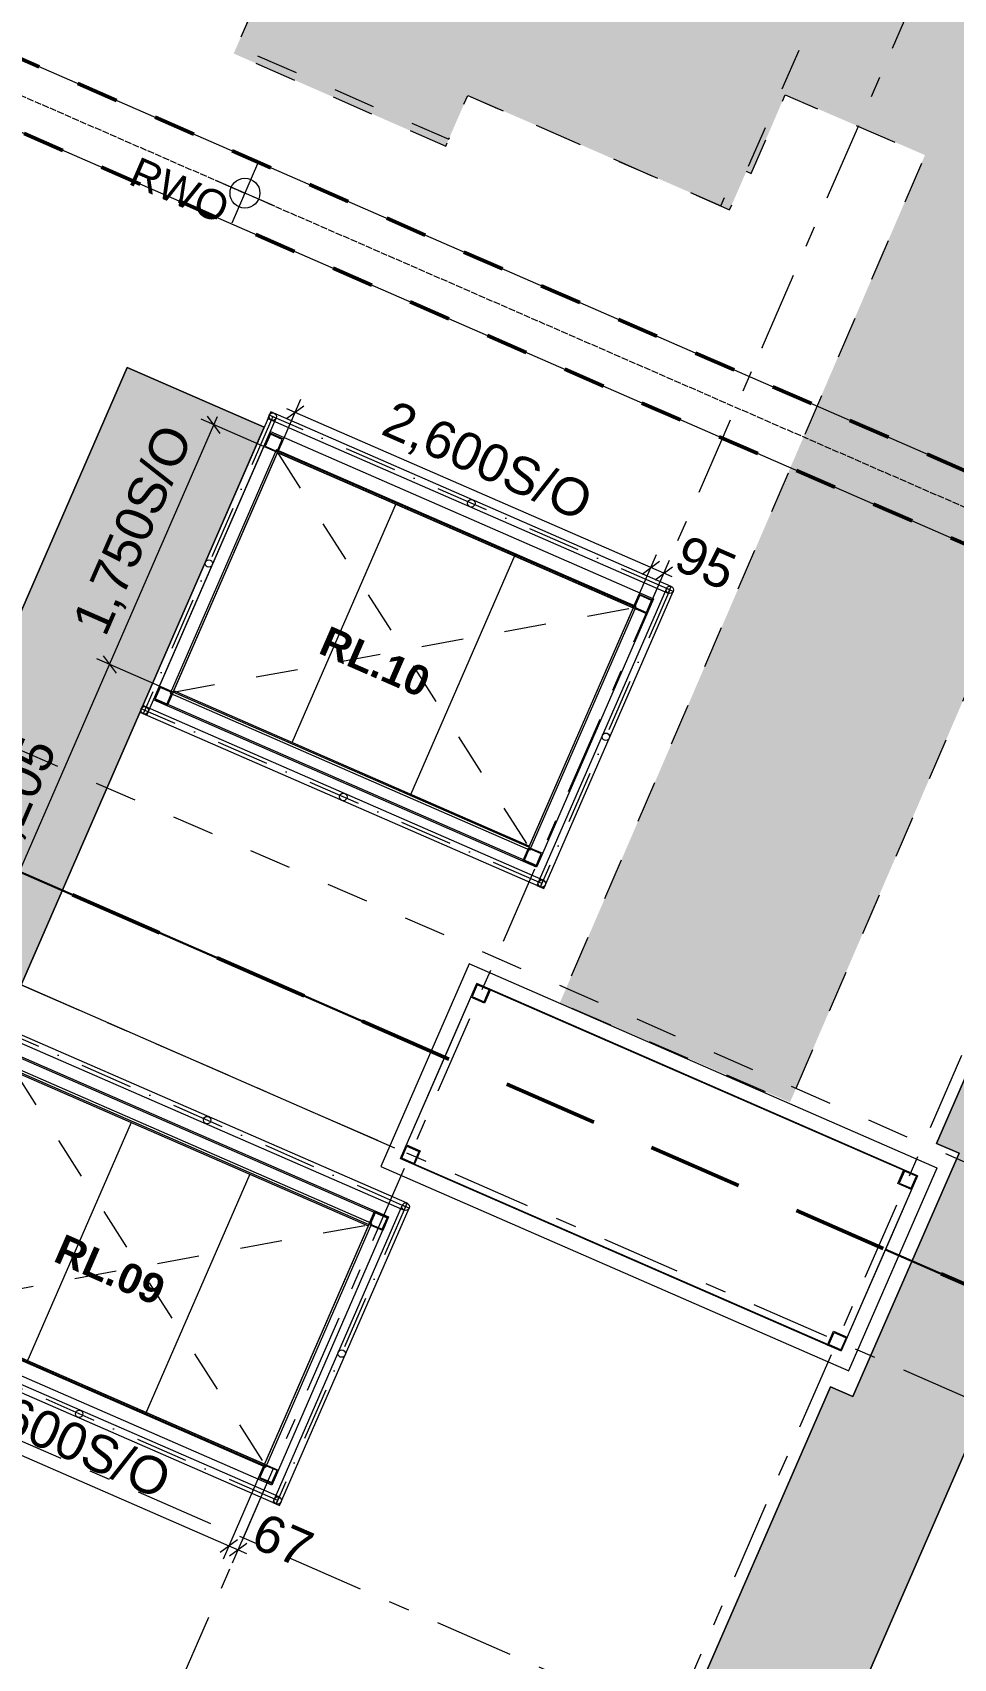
# Model space of a CAD drawing. Header units: millimetres. Extents: x -50172 to 145343, y -110728 to 25069.
# Drawn here: x 9654 to 15826, y -42306 to -31418 of the extents above; entities that cross this region are included whole.
import ezdxf
from ezdxf.enums import TextEntityAlignment as Align

# ---------------------------------------------------------------- set-up
doc = ezdxf.new("R2010")
doc.units = ezdxf.units.MM
doc.header["$MEASUREMENT"] = 0
for name, pattern in [('Dashed', [564.444447, 282.222223, -282.222223]), ('Dot & Dashed', [670.277762, 352.777767, -176.388884, 0, -141.111112]), ('Double Dashed', [1093.611073, 529.166651, -211.666656, 141.111112, -211.666656]), ('Hidden Line', [55, 45, -10]), ('Long Dashed', [1058.333302, 634.99999, -423.333311])]:
    doc.linetypes.add(name, pattern=pattern)
for name, color, linetype, lineweight in [('A-15-MG_Structural_Grid_Phase_2_Pen_No__173', 1, 'Continuous', 18), ('A-20-M_Roof_Accessory_Pen_No__1', 7, 'Continuous', 13), ('A-20-M_Roof_Accessory_Pen_No__150', 7, 'Continuous', 0), ('A-25-M_Wall_Ext_Pen_No__16', 7, 'Continuous', 20), ('A-25-M_Wall_Int_Pen_No__87', 8, 'Continuous', 20), ('A-95-MC_Marker_Section_P2.Marker_Pen_No__1', 7, 'Continuous', 13), ('COLUMN.IFC Import_Pen_No__2', 8, 'Continuous', 15), ('New_A-20-M_Floor_Slab_Pen_No__87', 8, 'Continuous', 20), ('New_A-20-M_Roof_Accessory_Pen_No__1', 7, 'Continuous', 13), ('New_A-20-M_Roof_Accessory_Pen_No__150', 7, 'Continuous', 0), ('New_A-20-M_Roof_Accessory_Pen_No__156', 5, 'Continuous', 50), ('New_A-20-M_Roof_Accessory_Pen_No__176', 1, 'Continuous', 50), ('New_A-20-M_Roof_Pen_No__92', 8, 'Continuous', 13), ('New_A-95-D_1_100_Pen_No__1', 7, 'Continuous', 13), ('New_A-95-P_Drawing_Pen_No__1', 7, 'Continuous', 13), ('New_A-95-P_Text_1_50_GA_Pen_No__1', 7, 'Continuous', 13), ('New_A-95-P_Text_1_50_GA_Pen_No__86', 8, 'Continuous', 20)]:
    doc.layers.add(name, color=color, linetype=linetype, lineweight=lineweight)
for name, color, linetype in [('A-25-M_Wall_Ext', 7, 'Continuous'), ('A-25-M_Wall_Int', 7, 'Continuous'), ('A-95-MC_Marker_Section_P2.Marker', 7, 'Continuous'), ('COLUMN.IFC Import', 7, 'Continuous'), ('New_A-15-MG_Structural_Grid_Phase_2', 7, 'Continuous'), ('New_A-20-M_Floor_Slab', 7, 'Continuous'), ('New_A-20-M_Roof', 7, 'Continuous'), ('New_A-95-D_1_100', 7, 'Continuous')]:
    doc.layers.add(name, color=color, linetype=linetype)
for name, color, linetype, lineweight, true_color in [('A-25-M_Wall_Ext_Pen_No__64', 7, 'Continuous', 20, 0x606060), ('New_A-15-MG_Structural_Grid_Phase_2_Pen_No__222', 7, 'Continuous', 13, 0x65af33), ('New_A-20-M_Roof_Accessory_Pen_No__61', 7, 'Continuous', 20, 0x6a6a6a), ('New_A-95-P_Drawing_Pen_No__142', 7, 'Continuous', 0, 0xeeeeee), ('New_A-95-P_Drawing_Pen_No__210', 7, 'Continuous', 13, 0xbae3f7)]:
    doc.layers.add(name, color=color, linetype=linetype, lineweight=lineweight, true_color=true_color)
doc.styles.add('GENERATED_STYLE_2', font='')
doc.styles.add('GENERATED_STYLE_3', font='')
doc.styles.add('GENERATED_STYLE_4', font='')
doc.styles.get('GENERATED_STYLE_2').set_extended_font_data('Swis721 BT', bold=True)
doc.styles.get('GENERATED_STYLE_3').set_extended_font_data('Arial')
doc.styles.get('GENERATED_STYLE_4').set_extended_font_data('Swis721 BT')
doc.dimstyles.new('GENERATED_STYLE__1', dxfattribs={"dimtxt": 250, "dimasz": 95, "dimexe": 0.18, "dimexo": 50, "dimgap": 0.09, "dimtad": 1, "dimdec": 0, "dimzin": 0, "dimdsep": 46, "dimtxsty": 'GENERATED_STYLE_3', "dimblk": 'ARROWHEAD_2', "dimblk1": 'ARROWHEAD_2', "dimblk2": 'ARROWHEAD_2', "dimcen": 0.09, "dimclrd": 7, "dimclre": 7, "dimclrt": 7, "dimadec": 0, "dimazin": 0, "dimtfac": 1, "dimtdec": 4, "dimtmove": 0, "dimatfit": 3, "dimfxl": 1, "dimtolj": 1, "dimtzin": 0, "dimarcsym": 0})
doc.dimstyles.new('GENERATED_STYLE__2', dxfattribs={"dimtxt": 250, "dimasz": 95, "dimexe": 0.18, "dimexo": 50, "dimgap": 0.09, "dimtad": 1, "dimdec": 0, "dimzin": 0, "dimdsep": 46, "dimtxsty": 'GENERATED_STYLE_3', "dimblk": 'ARROWHEAD_2', "dimblk1": 'ARROWHEAD_2', "dimblk2": 'ARROWHEAD_2', "dimcen": 0.09, "dimclrd": 7, "dimclre": 7, "dimclrt": 7, "dimadec": 0, "dimazin": 0, "dimtfac": 1, "dimtdec": 4, "dimtmove": 2, "dimatfit": 3, "dimfxl": 1, "dimtolj": 1, "dimtzin": 0, "dimarcsym": 0})

# ---------------------------------------------------------------- blocks, each defined once
blk = doc.blocks.new('Skylight Flat Panel 19[2]_1')
at = {"layer": 'New_A-20-M_Roof', "linetype": 'Continuous', "lineweight": 0, "flags": 128}
for points in [[(8691, -40027), (9470, -38239)], [(9470, -38239), (9474, -38230)], [(9470, -38239), (12037, -39358)], [(9474, -38230), (12041, -39349)], [(8823, -39975), (9522, -38371)], [(9522, -38371), (11905, -39410)], [(10317, -38717), (9617, -40321)], [(11111, -39064), (10412, -40668)], [(11905, -39410), (11206, -41014)], [(12037, -39358), (11258, -41146)], [(12037, -39358), (12041, -39349)], [(11258, -41146), (8691, -40027)], [(11206, -41014), (8823, -39975)], [(8827, -39966), (11210, -41005)]]:
    blk.add_lwpolyline(points, dxfattribs=at)
blk = doc.blocks.new('Roof_1_1', base_point=(-23076, -22803))
at = {"layer": 'New_A-20-M_Roof_Pen_No__92', "linetype": 'Continuous', "flags": 128}
for points in [[(-23076, -22801), (12417, -38278)], [(12417, -38280), (-23076, -22803)], [(-23076, -22803), (12417, -38280)], [(12418, -38277), (-23075, -22801)], [(12120, -38959), (12417, -38280)], [(12418, -38277), (12417, -38278), (12417, -38280)], [(15074, -40247), (12120, -38959)], [(12120, -38959), (15074, -40247)], [(12121, -38957), (15074, -40245)], [(15075, -40245), (12121, -38957)], [(15370, -39568), (15074, -40247)], [(15371, -39565), (15371, -39566), (15370, -39568)], [(18046, -40734), (15370, -39568)], [(15370, -39568), (18046, -40734)], [(18047, -40732), (15371, -39565)], [(15371, -39566), (18047, -40733)]]:
    blk.add_lwpolyline(points, dxfattribs=at)
at = {"layer": 'New_A-20-M_Roof', "linetype": 'Continuous', "lineweight": 0}
blk.add_blockref('Skylight Flat Panel 19[2]_1', (0, 0), dxfattribs=at)
blk = doc.blocks.new('Skylight Flat Panel 19[6]_1')
at = {"layer": 'New_A-20-M_Roof', "linetype": 'Continuous', "lineweight": 0, "flags": 128}
for points in [[(10469, -35877), (11249, -34090)], [(11249, -34090), (13815, -35209)], [(10601, -35826), (11300, -34222)], [(13680, -35270), (11296, -34231)], [(11300, -34222), (13684, -35261)], [(11395, -36172), (12095, -34568)], [(12190, -36519), (12889, -34915)], [(13684, -35261), (12984, -36865)], [(13815, -35209), (13036, -36997)], [(10469, -35877), (10465, -35887)], [(13032, -37006), (10465, -35887)], [(13036, -36997), (10469, -35877)], [(12984, -36865), (10601, -35826)], [(13036, -36997), (13032, -37006)]]:
    blk.add_lwpolyline(points, dxfattribs=at)
blk = doc.blocks.new('Roof_2_1', base_point=(-19442, -19430))
at = {"layer": 'New_A-20-M_Roof_Pen_No__92', "linetype": 'Continuous', "flags": 128}
for points in [[(19862, -36569), (-19442, -19430)], [(-23077, -22805), (12416, -38282)], [(12416, -38282), (-23077, -22805)], [(12417, -38280), (-23076, -22803)], [(-23076, -22803), (12417, -38280)], [(12417, -38280), (12632, -37786)], [(12631, -37788), (15584, -39076)], [(15584, -39076), (12631, -37788)], [(15585, -39074), (12632, -37786)], [(12632, -37786), (15585, -39074)], [(12416, -38282), (12416, -38282), (12417, -38280)], [(15585, -39074), (15370, -39568)], [(15369, -39570), (15369, -39569), (15370, -39568)], [(18045, -40736), (15369, -39569)], [(15369, -39570), (18045, -40737)], [(18046, -40734), (15370, -39568)], [(15370, -39568), (18046, -40734)]]:
    blk.add_lwpolyline(points, dxfattribs=at)
at = {"layer": 'New_A-20-M_Roof', "linetype": 'Continuous', "lineweight": 0}
blk.add_blockref('Skylight Flat Panel 19[6]_1', (0, 0), dxfattribs=at)
blk = doc.blocks.new('Roof_3_1', base_point=(-9378, -10065))
at = {"layer": 'New_A-20-M_Roof_Pen_No__92', "linetype": 'Continuous', "flags": 128}
blk.add_lwpolyline([(20042, -36157), (-19083, -19096)], dxfattribs=at)
blk = doc.blocks.new('Wall_50_1', base_point=(15074, -40247))
at = {"layer": 'New_A-20-M_Floor_Slab_Pen_No__87', "linetype": 'Continuous', "flags": 128}
for points in [[(15074, -40247), (12120, -38959)], [(11989, -39011), (15125, -40379)]]:
    blk.add_lwpolyline(points, dxfattribs=at)
blk = doc.blocks.new('Wall_51_1', base_point=(12120, -38959))
at = {"layer": 'New_A-20-M_Floor_Slab_Pen_No__87', "linetype": 'Continuous', "flags": 128}
for points in [[(12580, -37654), (11989, -39011)], [(12120, -38959), (12632, -37786)]]:
    blk.add_lwpolyline(points, dxfattribs=at)
blk = doc.blocks.new('Wall_52_1', base_point=(15585, -39074))
at = {"layer": 'New_A-20-M_Floor_Slab_Pen_No__87', "linetype": 'Continuous', "flags": 128}
for points in [[(15585, -39074), (15074, -40247)], [(15125, -40379), (15717, -39022)]]:
    blk.add_lwpolyline(points, dxfattribs=at)
blk = doc.blocks.new('Wall_53_1', base_point=(12632, -37786))
at = {"layer": 'New_A-20-M_Floor_Slab_Pen_No__87', "linetype": 'Continuous', "flags": 128}
for points in [[(15717, -39022), (12580, -37654)], [(12632, -37786), (15585, -39074)]]:
    blk.add_lwpolyline(points, dxfattribs=at)
blk = doc.blocks.new('Wall_78_1', base_point=(8807, -39973))
at = {"layer": 'A-25-M_Wall_Int_Pen_No__87', "linetype": 'Continuous', "flags": 128}
for points in [[(8807, -39973), (11218, -41025)], [(11210, -41005), (8827, -39966)]]:
    blk.add_lwpolyline(points, dxfattribs=at)
blk = doc.blocks.new('Wall_79_1', base_point=(11218, -41025))
at = {"layer": 'A-25-M_Wall_Int_Pen_No__87', "linetype": 'Continuous', "flags": 128}
for points in [[(11909, -39401), (11210, -41005)], [(11218, -41025), (11929, -39393)]]:
    blk.add_lwpolyline(points, dxfattribs=at)
blk = doc.blocks.new('Wall_80_1', base_point=(11929, -39393))
at = {"layer": 'A-25-M_Wall_Int_Pen_No__87', "linetype": 'Continuous', "flags": 128}
for points in [[(11929, -39393), (9518, -38342)], [(9526, -38362), (11909, -39401)]]:
    blk.add_lwpolyline(points, dxfattribs=at)
blk = doc.blocks.new('Wall_82_1', base_point=(10577, -35843))
at = {"layer": 'A-25-M_Wall_Int_Pen_No__87', "linetype": 'Continuous', "flags": 128}
for points in [[(10577, -35843), (12988, -36894)], [(12980, -36874), (10597, -35835)]]:
    blk.add_lwpolyline(points, dxfattribs=at)
blk = doc.blocks.new('Wall_83_1', base_point=(12988, -36894))
at = {"layer": 'A-25-M_Wall_Int_Pen_No__87', "linetype": 'Continuous', "flags": 128}
for points in [[(13680, -35270), (12980, -36874)], [(12988, -36894), (13699, -35262)]]:
    blk.add_lwpolyline(points, dxfattribs=at)
blk = doc.blocks.new('Wall_84_1', base_point=(13699, -35262))
at = {"layer": 'A-25-M_Wall_Int_Pen_No__87', "linetype": 'Continuous', "flags": 128}
for points in [[(13699, -35262), (11289, -34211)], [(11296, -34231), (13680, -35270)]]:
    blk.add_lwpolyline(points, dxfattribs=at)
blk = doc.blocks.new('Wall_85_1', base_point=(11289, -34211))
at = {"layer": 'A-25-M_Wall_Int_Pen_No__87', "linetype": 'Continuous', "flags": 128}
for points in [[(11289, -34211), (10577, -35843)], [(10597, -35835), (11296, -34231)]]:
    blk.add_lwpolyline(points, dxfattribs=at)
blk = doc.blocks.new('Railing Horizontal 19_12')
at = {"layer": 'A-25-M_Wall_Ext_Pen_No__16', "linetype": 'Dot & Dashed'}
blk.add_line((0, 0), (2928, 0), dxfattribs=at)
at = {"layer": 'A-25-M_Wall_Ext_Pen_No__64', "linetype": 'Continuous'}
for p, q in [((0, 25), (0, -25)), ((2928, 25), (0, 25)), ((2928, -25), (2928, 25)), ((0, -25), (2928, -25))]:
    blk.add_line(p, q, dxfattribs=at)
for centre in [(0, 0), (1451, 0), (2903, 0)]:
    blk.add_circle(centre, 25, dxfattribs=at)
blk = doc.blocks.new('Railing Horizontal 19_13')
at = {"layer": 'A-25-M_Wall_Ext_Pen_No__16', "linetype": 'Dot & Dashed'}
blk.add_line((0, 0), (2171, 0), dxfattribs=at)
at = {"layer": 'A-25-M_Wall_Ext_Pen_No__64', "linetype": 'Continuous'}
for p, q in [((0, 25), (0, -25)), ((2171, 25), (0, 25)), ((2171, -25), (2171, 25)), ((0, -25), (2171, -25))]:
    blk.add_line(p, q, dxfattribs=at)
for centre in [(0, 0), (1073, 0), (2146, 0)]:
    blk.add_circle(centre, 25, dxfattribs=at)
blk = doc.blocks.new('Column 55')
at = {"layer": 'COLUMN.IFC Import_Pen_No__2', "linetype": 'Continuous'}
for p, q in [((-50, -50), (-50, 50)), ((-50, 50), (50, 50)), ((43.7, 43.7), (-43.7, 43.7)), ((-43.7, 43.7), (-43.7, -43.7)), ((43.7, -43.7), (43.7, 43.7)), ((50, 50), (50, -50)), ((50, -50), (-50, -50)), ((-43.7, -43.7), (43.7, -43.7))]:
    blk.add_line(p, q, dxfattribs=at)
blk = doc.blocks.new('Discrete Accessory 385')
at = {"layer": 'COLUMN.IFC Import_Pen_No__2', "linetype": 'Continuous'}
for p, q in [((-50, -50), (-50, 50)), ((-50, 50), (50, 50)), ((43.7, 43.7), (-43.7, 43.7)), ((-43.7, 43.7), (-43.7, -43.7)), ((43.7, -43.7), (43.7, 43.7)), ((50, 50), (50, -50)), ((50, -50), (-50, -50)), ((-43.7, -43.7), (43.7, -43.7))]:
    blk.add_line(p, q, dxfattribs=at)
blk = doc.blocks.new('Discrete Accessory 389')
at = {"layer": 'COLUMN.IFC Import_Pen_No__2', "linetype": 'Continuous'}
for p, q in [((-50, -50), (-50, 50)), ((-50, 50), (50, 50)), ((43.7, 43.7), (-43.7, 43.7)), ((-43.7, 43.7), (-43.7, -43.7)), ((43.7, -43.7), (43.7, 43.7)), ((50, 50), (50, -50)), ((50, -50), (-50, -50)), ((-43.7, -43.7), (43.7, -43.7))]:
    blk.add_line(p, q, dxfattribs=at)
blk = doc.blocks.new('Column 56')
at = {"layer": 'COLUMN.IFC Import_Pen_No__2', "linetype": 'Continuous'}
for p, q in [((-50, -50), (-50, 50)), ((-50, 50), (50, 50)), ((43.7, 43.7), (-43.7, 43.7)), ((-43.7, 43.7), (-43.7, -43.7)), ((43.7, -43.7), (43.7, 43.7)), ((50, 50), (50, -50)), ((50, -50), (-50, -50)), ((-43.7, -43.7), (43.7, -43.7))]:
    blk.add_line(p, q, dxfattribs=at)
blk = doc.blocks.new('Column 58')
at = {"layer": 'COLUMN.IFC Import_Pen_No__2', "linetype": 'Continuous'}
for p, q in [((-50, -50), (-50, 50)), ((-50, 50), (50, 50)), ((43.7, 43.7), (-43.7, 43.7)), ((-43.7, 43.7), (-43.7, -43.7)), ((43.7, -43.7), (43.7, 43.7)), ((50, 50), (50, -50)), ((50, -50), (-50, -50)), ((-43.7, -43.7), (43.7, -43.7))]:
    blk.add_line(p, q, dxfattribs=at)
blk = doc.blocks.new('Discrete Accessory 395')
at = {"layer": 'COLUMN.IFC Import_Pen_No__2', "linetype": 'Continuous'}
for p, q in [((-50, -50), (-50, 50)), ((-50, 50), (50, 50)), ((43.7, 43.7), (-43.7, 43.7)), ((-43.7, 43.7), (-43.7, -43.7)), ((43.7, -43.7), (43.7, 43.7)), ((50, 50), (50, -50)), ((50, -50), (-50, -50)), ((-43.7, -43.7), (43.7, -43.7))]:
    blk.add_line(p, q, dxfattribs=at)
blk = doc.blocks.new('Column 59')
at = {"layer": 'COLUMN.IFC Import_Pen_No__2', "linetype": 'Continuous'}
for p, q in [((-50, -50), (-50, 50)), ((-50, 50), (50, 50)), ((43.7, 43.7), (-43.7, 43.7)), ((-43.7, 43.7), (-43.7, -43.7)), ((43.7, -43.7), (43.7, 43.7)), ((50, 50), (50, -50)), ((50, -50), (-50, -50)), ((-43.7, -43.7), (43.7, -43.7))]:
    blk.add_line(p, q, dxfattribs=at)
blk = doc.blocks.new('Column 60')
at = {"layer": 'COLUMN.IFC Import_Pen_No__2', "linetype": 'Continuous'}
for p, q in [((-50, -50), (-50, 50)), ((-50, 50), (50, 50)), ((-43.7, -43.7), (-43.7, 43.7)), ((-43.7, 43.7), (43.7, 43.7)), ((43.7, 43.7), (43.7, -43.7)), ((50, 50), (50, -50)), ((50, -50), (-50, -50)), ((43.7, -43.7), (-43.7, -43.7))]:
    blk.add_line(p, q, dxfattribs=at)
blk = doc.blocks.new('Column 61')
at = {"layer": 'COLUMN.IFC Import_Pen_No__2', "linetype": 'Continuous'}
for p, q in [((-50, -50), (-50, 50)), ((-50, 50), (50, 50)), ((-43.7, -43.7), (-43.7, 43.7)), ((-43.7, 43.7), (43.7, 43.7)), ((43.7, 43.7), (43.7, -43.7)), ((50, 50), (50, -50)), ((50, -50), (-50, -50)), ((43.7, -43.7), (-43.7, -43.7))]:
    blk.add_line(p, q, dxfattribs=at)
blk = doc.blocks.new('Column 62')
at = {"layer": 'COLUMN.IFC Import_Pen_No__2', "linetype": 'Continuous'}
for p, q in [((-50, -50), (-50, 50)), ((-50, 50), (50, 50)), ((43.7, 43.7), (-43.7, 43.7)), ((-43.7, 43.7), (-43.7, -43.7)), ((43.7, -43.7), (43.7, 43.7)), ((50, 50), (50, -50)), ((50, -50), (-50, -50)), ((-43.7, -43.7), (43.7, -43.7))]:
    blk.add_line(p, q, dxfattribs=at)
blk = doc.blocks.new('*D436')
at = {"layer": 'New_A-95-D_1_100_Pen_No__1', "linetype": 'Continuous'}
for p, q in [((13797, -35001), (11414, -33962)), ((13834, -34915), (13700, -35224)), ((13739, -35044), (13855, -34959)), ((13921, -34953), (13787, -35261)), ((13884, -35039), (13797, -35001)), ((13826, -35082), (13942, -34996)), ((13940, -35064), (13884, -35039))]:
    blk.add_line(p, q, dxfattribs=at)
at = {"layer": 'New_A-95-D_1_100_Pen_No__1', "insert": (13937, -35008), "char_height": 250, "attachment_point": 7, "rotation": 336.4404, "style": 'GENERATED_STYLE_3'}
blk.add_mtext('\\A1;{\\fArial|b0|i0|c0|p34;95}', dxfattribs=at)
blk = doc.blocks.new('ARROWHEAD_2')
at = {"color": 0, "linetype": 'Continuous', "lineweight": 0}
for p, q in [((0, 0), (-1, 0)), ((-0.38, -0.66), (0.38, 0.66))]:
    blk.add_line(p, q, dxfattribs=at)
blk = doc.blocks.new('*D437')
at = {"layer": 'New_A-95-D_1_100_Pen_No__1', "linetype": 'Continuous'}
for p, q in [((11451, -33876), (11316, -34185)), ((11472, -33919), (11356, -34005)), ((11414, -33962), (11358, -33938)), ((13797, -35001), (11414, -33962)), ((13739, -35044), (13855, -34959))]:
    blk.add_line(p, q, dxfattribs=at)
at = {"layer": 'New_A-95-D_1_100_Pen_No__1', "insert": (11961, -34146), "char_height": 250, "attachment_point": 7, "rotation": 336.4404, "style": 'GENERATED_STYLE_3'}
blk.add_mtext('\\A1;{\\fArial|b0|i0|c0|p34;2,600S/O}', dxfattribs=at)
blk = doc.blocks.new('*D438')
at = {"layer": 'New_A-95-D_1_100_Pen_No__1', "linetype": 'Continuous'}
for p, q in [((10171, -35649), (10870, -34045)), ((10128, -35591), (10214, -35707)), ((9290, -37670), (10171, -35649)), ((12934, -36854), (10085, -35612)), ((12082, -38888), (9204, -37633)), ((9247, -37612), (9332, -37728)), ((9265, -37726), (9290, -37670))]:
    blk.add_line(p, q, dxfattribs=at)
at = {"layer": 'New_A-95-D_1_100_Pen_No__1', "insert": (9514, -37033), "char_height": 250, "attachment_point": 7, "rotation": 66.4404, "style": 'GENERATED_STYLE_3'}
blk.add_mtext('\\A1;{\\fArial|b0|i0|c0|p34;2,205}', dxfattribs=at)
blk = doc.blocks.new('*D439')
at = {"layer": 'New_A-95-D_1_100_Pen_No__1', "linetype": 'Continuous'}
for p, q in [((10171, -35649), (10870, -34045)), ((13634, -35250), (10784, -34008)), ((10913, -34103), (10827, -33987)), ((10870, -34045), (10895, -33989)), ((10128, -35591), (10214, -35707)), ((12934, -36854), (10085, -35612))]:
    blk.add_line(p, q, dxfattribs=at)
at = {"layer": 'New_A-95-D_1_100_Pen_No__1', "insert": (10185, -35491), "char_height": 250, "attachment_point": 7, "rotation": 66.4404, "style": 'GENERATED_STYLE_3'}
blk.add_mtext('\\A1;{\\fArial|b0|i0|c0|p34;1,750S/O}', dxfattribs=at)
blk = doc.blocks.new('*D442')
at = {"layer": 'New_A-95-D_1_100_Pen_No__1', "linetype": 'Continuous'}
for p, q in [((8551, -40599), (8807, -40012)), ((8646, -40470), (8530, -40556)), ((8532, -40489), (8588, -40513)), ((8588, -40513), (10971, -41552)), ((10934, -41638), (11190, -41051)), ((10913, -41595), (11029, -41509))]:
    blk.add_line(p, q, dxfattribs=at)
at = {"layer": 'New_A-95-D_1_100_Pen_No__1', "insert": (9136, -40697), "char_height": 250, "attachment_point": 7, "rotation": 336.4404, "style": 'GENERATED_STYLE_3'}
blk.add_mtext('\\A1;{\\fArial|b0|i0|c0|p34;2,600S/O}', dxfattribs=at)
blk = doc.blocks.new('*D443')
at = {"layer": 'New_A-95-D_1_100_Pen_No__1', "linetype": 'Continuous'}
for p, q in [((10995, -41665), (11259, -41058)), ((10913, -41595), (11029, -41509)), ((10971, -41552), (11032, -41579)), ((11090, -41536), (10974, -41622)), ((11032, -41579), (11088, -41603))]:
    blk.add_line(p, q, dxfattribs=at)
at = {"layer": 'New_A-95-D_1_100_Pen_No__1', "insert": (11102, -41555), "char_height": 250, "attachment_point": 7, "rotation": 336.4404, "style": 'GENERATED_STYLE_3'}
blk.add_mtext('\\A1;{\\fArial|b0|i0|c0|p34;67}', dxfattribs=at)
blk = doc.blocks.new('*D466')
at = {"layer": 'New_A-95-D_1_100_Pen_No__1', "linetype": 'Continuous'}
for p, q in [((22806, -32000), (20751, -36711)), ((19599, -36209), (20837, -36749)), ((20794, -36769), (20708, -36653)), ((20751, -36711), (18845, -41083)), ((17821, -40636), (18931, -41120)), ((18888, -41141), (18802, -41025)), ((18845, -41083), (14858, -50227))]:
    blk.add_line(p, q, dxfattribs=at)
at = {"layer": 'New_A-95-D_1_100_Pen_No__1', "insert": (19139, -40284), "char_height": 250, "attachment_point": 7, "rotation": 66.4404, "style": 'GENERATED_STYLE_3'}
blk.add_mtext('\\A1;{\\fArial|b0|i0|c0|p34;4,769 gutter to ridge}', dxfattribs=at)
blk = doc.blocks.new('*D467')
at = {"layer": 'New_A-95-D_1_100_Pen_No__1', "linetype": 'Continuous'}
for p, q in [((18888, -41141), (18802, -41025)), ((18845, -41083), (14858, -50227)), ((14901, -50285), (14815, -50169))]:
    blk.add_line(p, q, dxfattribs=at)
at = {"layer": 'New_A-95-D_1_100_Pen_No__1', "insert": (16192, -47042), "char_height": 250, "attachment_point": 7, "rotation": 66.4404, "style": 'GENERATED_STYLE_3'}
blk.add_mtext('\\A1;{\\fArial|b0|i0|c0|p34;9,976 gutter to ridge}', dxfattribs=at)
blk = doc.blocks.new('*D468')
at = {"layer": 'New_A-95-D_1_100_Pen_No__1', "linetype": 'Continuous'}
for p, q in [((18845, -41083), (14858, -50227)), ((10530, -48340), (14944, -50265)), ((14901, -50285), (14815, -50169)), ((14858, -50227), (13213, -53999)), ((12969, -53893), (13299, -54037)), ((13170, -53941), (13256, -54057)), ((13213, -53999), (13189, -54055))]:
    blk.add_line(p, q, dxfattribs=at)
at = {"layer": 'New_A-95-D_1_100_Pen_No__1', "insert": (13419, -53401), "char_height": 250, "attachment_point": 7, "rotation": 66.4404, "style": 'GENERATED_STYLE_3'}
blk.add_mtext('\\A1;{\\fArial|b0|i0|c0|p34;4,115 gutter to grid}', dxfattribs=at)
blk = doc.blocks.new('Standard grid marker_32')
at = {"layer": 'New_A-15-MG_Structural_Grid_Phase_2_Pen_No__222', "linetype": 'Double Dashed'}
blk.add_line((705, 0), (53258, 0), dxfattribs=at)
at = {"layer": 'New_A-15-MG_Structural_Grid_Phase_2_Pen_No__222', "style": 'GENERATED_STYLE_4'}
for tag, p in [('AC_MarkerText_1_0', (-500, 39)), ('AC_MarkerText_1_1', (54463, 39))]:
    blk.add_attdef(tag, text='', height=350, rotation=180, dxfattribs=at).set_placement(p, align=Align.MIDDLE_CENTER)
blk = doc.blocks.new('Standard grid marker_33')
at = {"layer": 'New_A-15-MG_Structural_Grid_Phase_2_Pen_No__222', "linetype": 'Double Dashed'}
blk.add_line((705, 0), (54601, 0), dxfattribs=at)
at = {"layer": 'New_A-15-MG_Structural_Grid_Phase_2_Pen_No__222', "style": 'GENERATED_STYLE_4'}
for tag, p in [('AC_MarkerText_1_0', (-500, 43)), ('AC_MarkerText_1_1', (55806, 43))]:
    blk.add_attdef(tag, text='', height=350, rotation=180, dxfattribs=at).set_placement(p, align=Align.MIDDLE_CENTER)
blk = doc.blocks.new('Standard grid marker_36')
at = {"layer": 'New_A-15-MG_Structural_Grid_Phase_2_Pen_No__222', "linetype": 'Double Dashed'}
for p, q in [((7182, 0), (20268, 0)), ((20268, 0), (27450, 0))]:
    blk.add_line(p, q, dxfattribs=at)
blk.add_point((20268, 0), dxfattribs=at)
blk.add_point((20268, 0), dxfattribs=at)
at = {"layer": 'New_A-15-MG_Structural_Grid_Phase_2_Pen_No__222', "style": 'GENERATED_STYLE_4'}
for tag, p in [('AC_MarkerText_1_0', (-500, 36)), ('AC_MarkerText_1_1', (27950, 36))]:
    blk.add_attdef(tag, text='', height=350, rotation=270, dxfattribs=at).set_placement(p, align=Align.MIDDLE_CENTER)
blk = doc.blocks.new('Cutting Plane_4_1', base_point=(-25330, -21003))
at = {"layer": 'A-95-MC_Marker_Section_P2.Marker_Pen_No__1', "linetype": 'Dashed'}
blk.add_line((-25101, -21103), (22392, -41812), dxfattribs=at)

msp = doc.modelspace()

# ---------------------------------------------------------------- hatches: boundary and pattern name
at = {"layer": 'A-20-M_Roof_Accessory_Pen_No__1', "linetype": 'Continuous', "lineweight": 0, "true_color": 0x000000}
for points in [[(6076.4, -43323.7), (6993, -43723.4), (11206.5, -34060.7), (10289.8, -33661), (8776, -37132.6), (7452.4, -40168)], [(13453.4, -46540.4), (18130.6, -35814.1), (17214, -35414.4), (15713, -38856.6), (15862.9, -38922), (15152.2, -40551.7), (15002.4, -40486.3), (12536.8, -46140.7)]]:
    msp.add_hatch(color=178, dxfattribs=at).paths.add_polyline_path(points)
at = {"layer": 'A-20-M_Roof_Accessory_Pen_No__150', "linetype": 'Continuous'}
h = msp.add_hatch(dxfattribs=at)
h.set_pattern_fill('Brick_Floor___Laid_Flat__BB', color=256, style=0, pattern_type=2)
h.set_pattern_definition([(291.4404, (15095.12, -41507.6), (249.454, 97.963), [201, -67]), (291.4404, (15230.96, -41670.19), (249.454, 97.963), [201, -67]), (291.4404, (15268.83, -41583.33), (249.454, 97.963), [201, -67]), (291.4404, (15306.7, -41496.48), (249.454, 97.963), [201, -67]), (21.4404, (15144.1, -41632.31), (-97.963, 249.454), [201, -67]), (21.4404, (15181.97, -41545.46), (-97.963, 249.454), [201, -67]), (21.4404, (15219.85, -41458.6), (-97.963, 249.454), [201, -67]), (21.4404, (15355.68, -41621.2), (-97.963, 249.454), [201, -67])])
h.paths.add_polyline_path([(13453.4, -46540.4), (12536.8, -46140.7), (15002.4, -40486.3), (15152.2, -40551.7), (15862.9, -38922), (15713, -38856.6), (17214, -35414.4), (18130.6, -35814.1)])
at = {"layer": 'New_A-20-M_Roof_Accessory_Pen_No__150', "linetype": 'Continuous'}
h = msp.add_hatch(dxfattribs=at)
h.set_pattern_fill('Brick_Floor___Laid_Flat__BB', color=256, style=0, pattern_type=2)
h.set_pattern_definition([(291.4404, (5553.23, -37723.28), (249.454, 97.963), [201, -67]), (291.4404, (5689.06, -37885.88), (249.454, 97.963), [201, -67]), (291.4404, (5726.94, -37799.02), (249.454, 97.963), [201, -67]), (291.4404, (5764.8, -37712.17), (249.454, 97.963), [201, -67]), (21.4404, (5602.2, -37848), (-97.963, 249.454), [201, -67]), (21.4404, (5640.08, -37761.15), (-97.963, 249.454), [201, -67]), (21.4404, (5677.95, -37674.3), (-97.963, 249.454), [201, -67]), (21.4404, (5813.8, -37836.9), (-97.963, 249.454), [201, -67])])
h.paths.add_polyline_path([(6076.4, -43323.7), (7452.4, -40168), (8776, -37132.6), (10289.8, -33661), (11206.5, -34060.7), (6993, -43723.4)])
at = {"layer": 'New_A-95-P_Drawing_Pen_No__142', "linetype": 'Continuous'}
msp.add_hatch(color=256, dxfattribs=at).paths.add_polyline_path([(15349.8, -30345.8), (15469.7, -30070.9), (10611.5, -27952.5), (10491.6, -28227.4), (8933.3, -27547.9), (8054.4, -29563.6), (9612.7, -30243.1), (9500.6, -30500.2), (11150.5, -31219.7), (11002.6, -31558.8), (12423.4, -32178.4), (12571.3, -31839.2), (14267.1, -32578.7), (14379.2, -32321.6), (14470.9, -32361.5), (14698, -31834.7), (15635.1, -32238.6), (13188.1, -37916.2), (14730.8, -38581.1), (17608.8, -31903.3), (15129, -30834.5)])
at = {"layer": 'New_A-95-P_Drawing_Pen_No__210', "linetype": 'Continuous'}
msp.add_hatch(color=256, dxfattribs=at).paths.add_polyline_path([(9513.6, -30505.9), (11150.5, -31219.7), (11022.6, -31513), (12443.4, -32132.6), (12571.3, -31839.2), (14326, -32604.4), (15429.2, -30074.4), (10616.8, -27976)])

# ---------------------------------------------------------------- linework, layer by layer
at = {"layer": 'A-15-MG_Structural_Grid_Phase_2_Pen_No__173', "linetype": 'Hidden Line'}
msp.add_line((-19269.5, -19260.4), (19619.1, -36217.7), dxfattribs=at)
at = {"layer": 'A-20-M_Roof_Accessory_Pen_No__1', "linetype": 'Continuous', "flags": 128}
for points in [[(6076.4, -43323.7), (6993, -43723.4), (11206.5, -34060.7), (10289.8, -33661), (8776, -37132.6), (7452.4, -40168)], [(13453.4, -46540.4), (12536.8, -46140.7), (15002.4, -40486.3), (15152.2, -40551.7), (15862.9, -38922), (15713, -38856.6), (17214, -35414.4), (18130.6, -35814.1)], [(13453.4, -46540.4), (18130.6, -35814.1), (17214, -35414.4), (15713, -38856.6), (15862.9, -38922), (15152.2, -40551.7), (15002.4, -40486.3), (12536.8, -46140.7)]]:
    msp.add_lwpolyline(points, close=True, dxfattribs=at)
at = {"layer": 'New_A-20-M_Roof_Accessory_Pen_No__1', "linetype": 'Continuous', "flags": 128}
msp.add_lwpolyline([(6076.4, -43323.7), (7452.4, -40168), (8776, -37132.6), (10289.8, -33661), (11206.5, -34060.7), (6993, -43723.4)], close=True, dxfattribs=at)
at = {"layer": 'New_A-20-M_Roof_Accessory_Pen_No__156', "linetype": 'Dashed', "flags": 128}
for points in [[(-19015.7, -19125.6), (20042.1, -36156.7)], [(-19374.9, -19459.9), (19862.2, -36569.2)]]:
    msp.add_lwpolyline(points, dxfattribs=at)
at = {"layer": 'New_A-20-M_Roof_Accessory_Pen_No__176', "linetype": 'Long Dashed', "flags": 128}
msp.add_lwpolyline([(-23061.3, -22809.6), (18046, -40734.4)], dxfattribs=at)
at = {"layer": 'New_A-20-M_Roof_Accessory_Pen_No__61', "linetype": 'Continuous', "flags": 128}
for points in [[(10991.5, -32691.3), (11164.2, -32295.4)], [(10879.9, -32407), (11275.8, -32579.6)]]:
    msp.add_lwpolyline(points, dxfattribs=at)
at = {"layer": 'New_A-20-M_Roof_Accessory_Pen_No__61', "linetype": 'Continuous'}
msp.add_circle((11077.9, -32493.3), 100, dxfattribs=at)
at = {"layer": 'New_A-95-P_Drawing_Pen_No__1', "linetype": 'Dashed'}
for p, q in [((11296.4, -34230.9), (12980.2, -36874.3)), ((10596.9, -35835), (13679.7, -35270.1)), ((9526.2, -38361.6), (11210, -41004.9)), ((8826.7, -39965.7), (11909.5, -39400.8))]:
    msp.add_line(p, q, dxfattribs=at)
at = {"layer": 'New_A-95-P_Drawing_Pen_No__1', "linetype": 'Dashed', "flags": 128}
for points in [[(15349.8, -30345.8), (15469.7, -30070.9), (10611.5, -27952.5), (10491.6, -28227.4), (8933.3, -27547.9), (8054.4, -29563.6), (9612.7, -30243.1), (9500.6, -30500.2), (11150.5, -31219.7), (11002.6, -31558.8), (12423.4, -32178.4), (12571.3, -31839.2), (14267.1, -32578.7), (14379.2, -32321.6), (14470.9, -32361.5), (14698, -31834.7), (15635.1, -32238.6), (13188.1, -37916.2), (14730.8, -38581.1), (17608.8, -31903.3), (15129, -30834.5)], [(9513.6, -30505.9), (11150.5, -31219.7), (11022.6, -31513), (12443.4, -32132.6), (12571.3, -31839.2), (14326, -32604.4), (15429.2, -30074.4), (10616.8, -27976)]]:
    msp.add_lwpolyline(points, close=True, dxfattribs=at)

# ---------------------------------------------------------------- block references
at = {"layer": 'A-25-M_Wall_Ext', "color": 251, "linetype": 'Continuous', "lineweight": 20, "true_color": 0x606060, "zscale": 1000}
for name, p, rotation in [('Railing Horizontal 19_13', (11264.5, -33990.2), 246.4404115839912), ('Railing Horizontal 19_12', (13925.1, -35150.4), 156.4404115839914), ('Railing Horizontal 19_13', (13925.1, -35150.4), 246.4404115839912), ('Railing Horizontal 19_12', (13067.5, -37117.1), 156.4404115839914), ('Railing Horizontal 19_12', (12154.9, -39281), 156.4404115839914), ('Railing Horizontal 19_13', (12154.9, -39281), 246.4404115839912), ('Railing Horizontal 19_12', (11297.3, -41247.8), 156.4404115839914)]:
    msp.add_blockref(name, p, dxfattribs=dict(at, rotation=rotation))
at = {"layer": 'A-25-M_Wall_Int', "color": 250, "lineweight": 50, "true_color": 0x2a2a2a}
for name, p in [('Wall_85_1', (11288.6, -34211.2)), ('Wall_84_1', (13699.4, -35262.4)), ('Wall_83_1', (12988, -36894)), ('Wall_82_1', (10577.2, -35842.8)), ('Wall_80_1', (11929.2, -39393)), ('Wall_79_1', (11217.7, -41024.7)), ('Wall_78_1', (8807, -39973.5))]:
    msp.add_blockref(name, p, dxfattribs=at)
at = {"layer": 'A-95-MC_Marker_Section_P2.Marker'}
msp.add_blockref('Cutting Plane_4_1', (-25330.5, -21002.6), dxfattribs=at)
at = {"layer": 'COLUMN.IFC Import', "linetype": 'Continuous', "zscale": 1000}
for name, p, rotation in [('Column 55', (11271, -34165.1), 66.44041158398767), ('Column 56', (13745.7, -35244.2), 66.44041158398767), ('Discrete Accessory 385', (10531.4, -35861.2), 66.44041158398767), ('Discrete Accessory 389', (13006.1, -36940.3), 66.44041158398767), ('Column 59', (12657.8, -37851.7), 336.4404115839877), ('Column 60', (12186.1, -38933.3), 336.4404115839877), ('Column 62', (15519.8, -39099.7), 336.4404115839877), ('Column 58', (11975.1, -39374.8), 66.44041158398767), ('Column 61', (15048.2, -40181.3), 336.4404115839877), ('Discrete Accessory 395', (11235.5, -41070.9), 66.44041158398767)]:
    msp.add_blockref(name, p, dxfattribs=dict(at, rotation=rotation))
at = {"layer": 'New_A-15-MG_Structural_Grid_Phase_2', "color": 8, "linetype": 'Continuous', "lineweight": 15, "zscale": 1000}
for name, p, rotation in [('Standard grid marker_32', (22639.6, -43491.3), 156.4404115839929), ('Standard grid marker_33', (21520.4, -46057.9), 156.4404115839929), ('Standard grid marker_36', (6441.9, -52106.2), 66.44041158399293), ('Standard grid marker_36', (9303.8, -53354.1), 66.44041158399293)]:
    msp.add_blockref(name, p, dxfattribs=dict(at, rotation=rotation))
at = {"layer": 'New_A-20-M_Floor_Slab', "color": 250, "lineweight": 50, "true_color": 0x2a2a2a}
for name, p in [('Wall_51_1', (12120.3, -38959.2)), ('Wall_53_1', (12632, -37785.9)), ('Wall_50_1', (15073.7, -40247)), ('Wall_52_1', (15585.3, -39073.6))]:
    msp.add_blockref(name, p, dxfattribs=at)
at = {"layer": 'New_A-20-M_Roof', "color": 8, "linetype": 'Continuous', "lineweight": 13}
for name, p in [('Roof_3_1', (-9378, -10065)), ('Roof_2_1', (-19442.3, -19430.5)), ('Roof_1_1', (-23076.4, -22803))]:
    msp.add_blockref(name, p, dxfattribs=at)

# ---------------------------------------------------------------- texts
at = {"layer": 'New_A-95-P_Text_1_50_GA_Pen_No__1', "linetype": 'Continuous', "insert": (10680.6, -32382), "char_height": 200, "attachment_point": 2, "rotation": 336.44041, "style": 'GENERATED_STYLE_4'}
msp.add_mtext('\\A1;{\\fSwis721 BT|b0|i0|c0|p34;RWO }', dxfattribs=at)
at = {"layer": 'New_A-95-P_Text_1_50_GA_Pen_No__86', "linetype": 'Continuous', "char_height": 200, "attachment_point": 2, "rotation": 336.44041, "style": 'GENERATED_STYLE_2'}
for s, insert in [('\\A1;{\\fSwis721 BT|b1|i0|c0|p34;RL.10}', (11990.1, -35539.1)), ('\\A1;{\\fSwis721 BT|b1|i0|c0|p34;RL.09}', (10214.4, -39611.4))]:
    msp.add_mtext(s, dxfattribs=dict(at, insert=insert))

# ---------------------------------------------------------------- dimensions: what is measured, and where the dimension line sits
at = {"layer": 'New_A-95-D_1_100', "linetype": 'Continuous'}
for base, p1, p2, angle, text, picture, middle, turn in [((18845.2, -41082.9), (19553.2, -36189), (17775.1, -40616.3), 246.44041, '<MeasuredValue> gutter to ridge', '*D466', (20059, -37861.3), 66.44041), ((10870.3, -34045.1), (12980.2, -36874.3), (13679.7, -35270.1), 66.44041, '<MeasuredValue>S/O', '*D439', (10761.5, -33856.7), 66.44041), ((11413.6, -33962.2), (13679.7, -35270.1), (11296.4, -34230.9), 156.44041, '<MeasuredValue>S/O', '*D437', (13595.7, -34722.8), 336.44041), ((10971.3, -41552.3), (8826.7, -39965.7), (11210, -41004.9), 336.44041, '<MeasuredValue>S/O', '*D442', (10770.2, -41273.7), 336.44041), ((14857.7, -50227.4), (17775.1, -40616.3), (10484.7, -48320.5), 246.44041, '<MeasuredValue> gutter to ridge', '*D467', (17112.2, -44619.3), 66.44041), ((13213, -53999.4), (10484.7, -48320.5), (12923.3, -53873), 246.44041, '<MeasuredValue> gutter to grid', '*D468', (14301.4, -51065.3), 66.44041)]:
    dim = msp.add_linear_dim(base=base, p1=p1, p2=p2, angle=angle, text=text, dimstyle='GENERATED_STYLE__1', dxfattribs=at)
    dim.commit()
    dim.dimension.update_dxf_attribs({"geometry": picture, "text_midpoint": middle, "dimtype": 160, "text_rotation": turn})
for base, p1, p2, angle, dimstyle, picture, middle, turn in [((13796.9, -35001.4), (13767.2, -35306.8), (13679.7, -35270.1), 156.44041, 'GENERATED_STYLE__1', '*D436', (14166.8, -34971.8), 336.44041), ((10170.8, -35649.2), (12128, -38907.7), (12980.2, -36874.3), 66.44041, 'GENERATED_STYLE__2', '*D438', (9576, -36578.7), 66.44041), ((11032.2927, -41578.8818), (11209.9949, -41004.9283), (11279.4299, -41012.1178), 336.44041, 'GENERATED_STYLE__2', '*D443', (11332.2804, -41518.7777), 336.44041)]:
    dim = msp.add_linear_dim(base=base, p1=p1, p2=p2, angle=angle, dimstyle=dimstyle, dxfattribs=at)
    dim.commit()
    dim.dimension.update_dxf_attribs({"geometry": picture, "text_midpoint": middle, "dimtype": 160, "text_rotation": turn})

doc.saveas('drawing.dxf')
